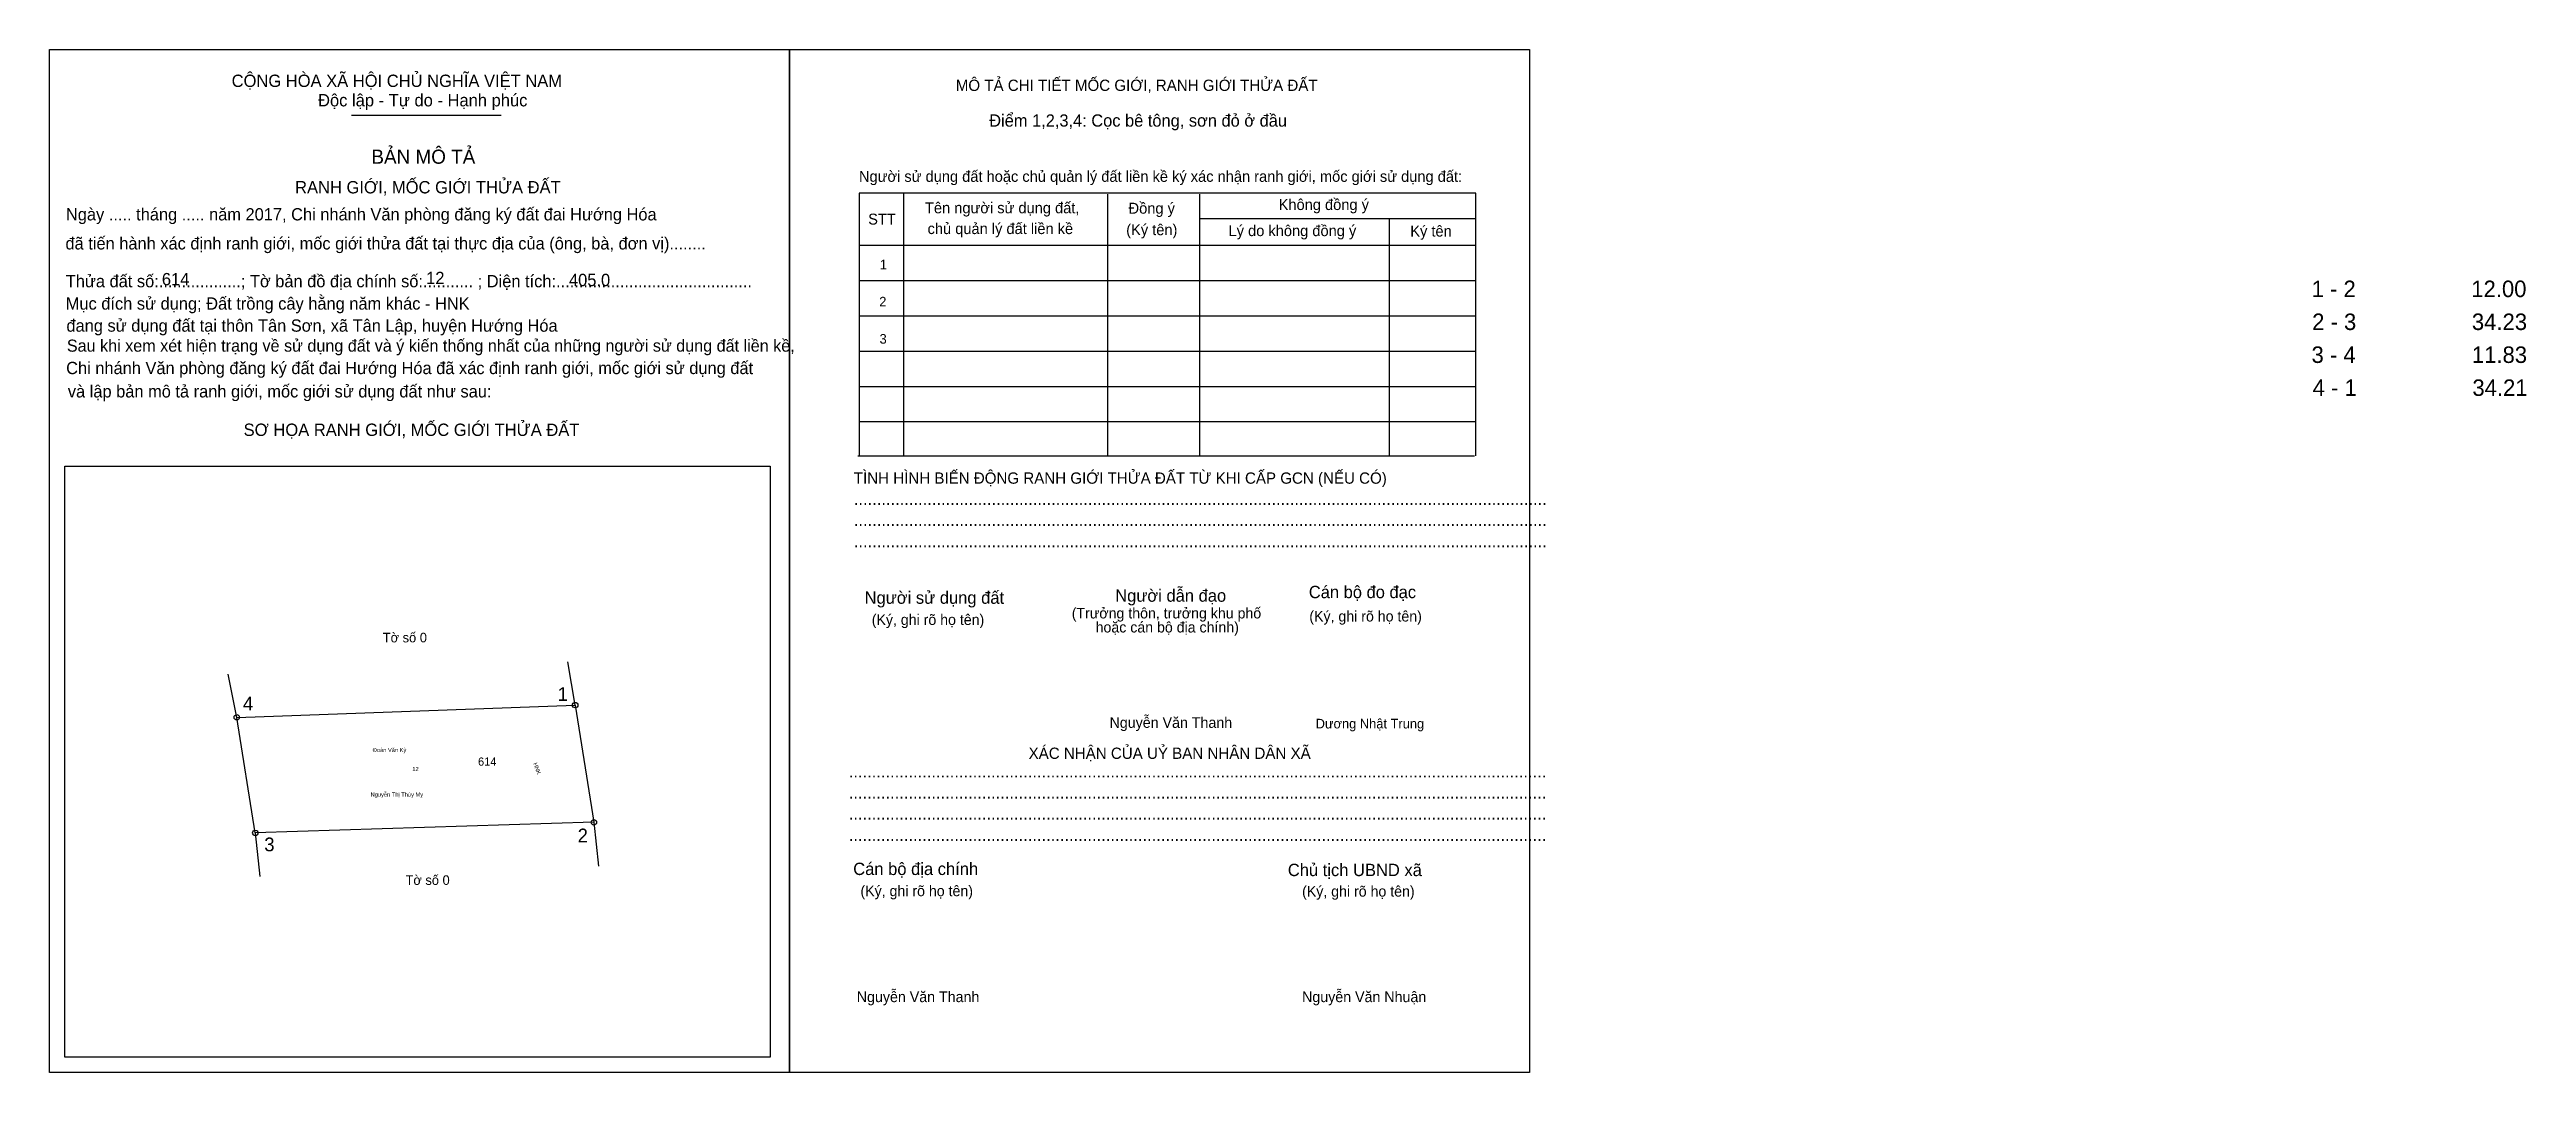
# Model space of a CAD drawing. Extents: x 548057 to 548307, y 1837689 to 1837792.
import ezdxf

# ---------------------------------------------------------------- set-up
doc = ezdxf.new("R2010")
doc.units = 0
for name, color, linetype in [('Level 1', 7, 'Continuous'), ('Level 10', 7, 'Continuous'), ('Level 11', 7, 'Continuous'), ('Level 13', 7, 'Continuous'), ('Level 15', 7, 'Continuous'), ('Level 18', 7, 'Continuous'), ('Level 19', 7, 'Continuous'), ('Level 2', 7, 'Continuous'), ('Level 21', 7, 'Continuous'), ('Level 27', 7, 'Continuous'), ('Level 36', 7, 'Continuous'), ('Level 52', 7, 'Continuous'), ('Level 6', 7, 'Continuous'), ('Level 60', 7, 'Continuous'), ('Level 9', 7, 'Continuous')]:
    doc.layers.add(name, color=color, linetype=linetype)

msp = doc.modelspace()

# ---------------------------------------------------------------- linework, layer by layer
at = {"layer": 'Level 1'}
for p, q in [((548056.52, 1837792.22), (548056.52, 1837792.22)), ((548056.52, 1837792.22), (548056.52, 1837792.22)), ((548056.52, 1837792.22), (548056.52, 1837792.22)), ((548056.53, 1837792.22), (548056.53, 1837792.22)), ((548087.04, 1837785.59), (548102.16, 1837785.59)), ((548142.79, 1837777.7), (548142.79, 1837751.15)), ((548163.41, 1837777.6), (548163.41, 1837751.15)), ((548172.72, 1837777.6), (548172.72, 1837751.15)), ((548172.72, 1837775.14), (548200.61, 1837775.14)), ((548191.87, 1837775.14), (548191.87, 1837751.15)), ((548138.31, 1837772.43), (548200.61, 1837772.43)), ((548138.31, 1837768.86), (548200.61, 1837768.86)), ((548138.31, 1837765.29), (548200.61, 1837765.29)), ((548138.31, 1837761.73), (548200.61, 1837761.73)), ((548138.31, 1837758.16), (548200.61, 1837758.16)), ((548138.31, 1837754.6), (548200.61, 1837754.6)), ((548138.2, 1837751.15), (548200.5, 1837751.15)), ((548058.05, 1837750.09), (548058.05, 1837750.09)), ((548058.05, 1837750.09), (548058.05, 1837750.09)), ((548058.06, 1837750.09), (548058.06, 1837750.09)), ((548129.33, 1837690.34), (548129.33, 1837690.34)), ((548129.33, 1837690.34), (548129.33, 1837690.34)), ((548129.33, 1837690.34), (548129.33, 1837690.34)), ((548206.06, 1837688.8), (548206.06, 1837688.8)), ((548206.07, 1837688.8), (548206.07, 1837688.8)), ((548206.07, 1837688.8), (548206.07, 1837688.8))]:
    msp.add_line(p, q, dxfattribs=at)
msp.add_lwpolyline([(548200.61, 1837751.15), (548200.61, 1837777.7), (548138.31, 1837777.7), (548138.31, 1837751.15)], dxfattribs=at)
msp.add_lwpolyline([(548058.06, 1837750.09), (548129.33, 1837750.09), (548129.33, 1837690.34), (548058.06, 1837690.34)], close=True, dxfattribs=at)
at = {"layer": 'Level 10'}
msp.add_lwpolyline([(548075.44, 1837724.7), (548109.63, 1837725.94), (548111.52, 1837714.09), (548077.31, 1837713.02)], close=True, dxfattribs=at)
at = {"layer": 'Level 11'}
for centre in [(548109.63, 1837725.94), (548075.44, 1837724.7), (548075.44, 1837724.7), (548111.52, 1837714.09), (548077.31, 1837713.02)]:
    msp.add_circle(centre, 0.278, dxfattribs=at)
at = {"layer": 'Level 2'}
for points in [[(548056.52, 1837792.22), (548131.29, 1837792.22), (548131.29, 1837688.8), (548056.52, 1837688.8)], [(548131.29, 1837792.22), (548206.06, 1837792.22), (548206.06, 1837688.8), (548131.29, 1837688.8)], [(548131.29, 1837792.22), (548206.06, 1837792.22), (548206.06, 1837688.8), (548131.29, 1837688.8)]]:
    msp.add_lwpolyline(points, close=True, dxfattribs=at)
at = {"layer": 'Level 27'}
for p, q in [((548075.44, 1837724.7), (548074.57, 1837729.06)), ((548109.63, 1837725.94), (548108.87, 1837730.31)), ((548111.52, 1837714.09), (548111.98, 1837709.67)), ((548077.31, 1837713.02), (548077.77, 1837708.6))]:
    msp.add_line(p, q, dxfattribs=at)

# ---------------------------------------------------------------- texts
at = {"layer": 'Level 1'}
for s, height, p in [('CỘNG HÒA XÃ HỘI CHỦ NGHĨA VIỆT NAM', 1.248, (548074.92, 1837788.43)), ('MÔ TẢ CHI TIẾT MỐC GIỚI, RANH GIỚI THỬA ĐẤT', 1.1411, (548148.08, 1837788.03)), ('Độc lập - Tự do - Hạnh phúc', 1.248, (548083.65, 1837786.47)), ('Điểm 1,2,3,4: Cọc bê tông, sơn đỏ ở đầu', 1.2391, (548151.46, 1837784.42)), ('BẢN MÔ TẢ', 1.427, (548089.04, 1837780.67)), ('RANH GIỚI, MỐC GIỚI THỬA ĐẤT', 1.2488, (548081.33, 1837777.67)), ('Người sử dụng đất hoặc chủ quản lý đất liền kề ký xác nhận ranh giới, mốc giới sử dụng đất:', 1.1055, (548138.3, 1837778.84)), ('Ngày ..... tháng ..... năm 2017, Chi nhánh Văn phòng đăng ký đất đai Hướng Hóa', 1.2391, (548058.18, 1837774.94)), ('Tên người sử dụng đất,', 1.1055, (548144.97, 1837775.66)), ('Đồng ý', 1.105, (548165.54, 1837775.62)), ('Không đồng ý', 1.1055, (548180.7, 1837775.99)), ('STT', 1.105, (548139.23, 1837774.52)), ('chủ quản lý đất liền kề', 1.1055, (548145.23, 1837773.56)), ('(Ký tên)', 1.105, (548165.3, 1837773.45)), ('Lý do không đồng ý', 1.1055, (548175.64, 1837773.35)), ('Ký tên', 1.105, (548194, 1837773.31)), (' đã tiến hành xác định ranh giới, mốc giới thửa đất tại thực địa của (ông, bà, đơn vị)........', 1.2391, (548057.67, 1837772)), ('Thửa đất số:..................; Tờ bản đồ địa chính số:........... ; Diện tích:...........................................', 1.23912, (548058.16, 1837768.18)), ('Mục đích sử dụng; Đất trồng cây hằng năm khác - HNK', 1.2391, (548058.16, 1837765.92)), ('đang sử dụng đất tại thôn Tân Sơn, xã Tân Lập, huyện Hướng Hóa', 1.2391, (548058.23, 1837763.69)), ('Sau khi xem xét hiện trạng về sử dụng đất và ý kiến thống nhất của những người sử dụng đất liền kề,', 1.2198, (548058.27, 1837761.67)), ('Chi nhánh Văn phòng đăng ký đất đai Hướng Hóa đã xác định ranh giới, mốc giới sử dụng đất', 1.2391, (548058.2, 1837759.4)), (' và lập bản mô tả ranh giới, mốc giới sử dụng đất như sau:', 1.2391, (548057.91, 1837757.04)), ('SƠ HỌA RANH GIỚI, MỐC GIỚI THỬA ĐẤT', 1.2488, (548076.13, 1837753.15)), ('TÌNH HÌNH BIẾN ĐỘNG RANH GIỚI THỬA ĐẤT TỪ KHI CẤP GCN (NẾU CÓ)', 1.1411, (548137.78, 1837748.32)), ('.......................................................................................................................................................', 1.24801, (548137.78, 1837746.18)), ('.......................................................................................................................................................', 1.24801, (548137.78, 1837744.04)), ('.......................................................................................................................................................', 1.24801, (548137.78, 1837741.9)), ('Người sử dụng đất', 1.2482, (548138.87, 1837736.18)), ('Người dẫn đạo', 1.2475, (548164.19, 1837736.39)), ('Cán bộ đo đạc', 1.2454, (548183.75, 1837736.75)), ('(Ký, ghi rõ họ tên)', 1.0698, (548139.59, 1837734.04)), ('(Trưởng thôn, trưởng khu phố', 1.0697, (548159.8, 1837734.7)), ('hoặc cán bộ địa chính)', 1.0697, (548162.21, 1837733.28)), ('(Ký, ghi rõ họ tên)', 1.0698, (548183.8, 1837734.39)), ('Nguyễn Văn Thanh', 1.0746, (548163.62, 1837723.64)), ('Dương Nhật Trung', 0.9714, (548184.44, 1837723.58)), ('XÁC NHẬN CỦA UỶ BAN NHÂN DÂN XÃ', 1.1416, (548155.44, 1837720.5)), ('........................................................................................................................................................', 1.24801, (548137.27, 1837718.62)), ('........................................................................................................................................................', 1.24801, (548137.27, 1837716.48)), ('........................................................................................................................................................', 1.24801, (548137.27, 1837714.35)), ('........................................................................................................................................................', 1.24801, (548137.27, 1837712.21)), ('Cán bộ địa chính', 1.2482, (548137.72, 1837708.76)), ('Chủ tịch UBND xã', 1.2482, (548181.63, 1837708.65)), ('(Ký, ghi rõ họ tên)', 1.0698, (548138.45, 1837706.62)), ('(Ký, ghi rõ họ tên)', 1.0698, (548183.07, 1837706.58)), ('Nguyễn Văn Thanh', 1.0746, (548138.08, 1837695.91)), ('Nguyễn Văn Nhuận', 1.0746, (548183.07, 1837695.91))]:
    msp.add_text(s, height=height, dxfattribs=at).set_placement(p)
at = {"layer": 'Level 13'}
msp.add_text('Đoàn Văn Kỳ', height=0.4163, dxfattribs=at).set_placement((548089.18, 1837721.19))
at = {"layer": 'Level 15'}
msp.add_text('Nguyễn Thị Thùy Mỵ', height=0.4163, dxfattribs=at).set_placement((548088.96, 1837716.69))
at = {"layer": 'Level 18'}
msp.add_text('12', height=0.416, dxfattribs=at).set_placement((548093.18, 1837719.27))
at = {"layer": 'Level 19'}
msp.add_text('HNK', height=0.416, rotation=290, dxfattribs=at).set_placement((548105.38, 1837720.03))
at = {"layer": 'Level 21'}
msp.add_text('614', height=0.833, dxfattribs=at).set_placement((548099.81, 1837719.81))
at = {"layer": 'Level 36'}
for p in [(548090.19, 1837732.28), (548092.49, 1837707.76)]:
    msp.add_text('Tờ số 0', height=0.971, dxfattribs=at).set_placement(p)
at = {"layer": 'Level 52'}
for s, p in [('1 - 2', (548285.07, 1837767.19)), ('12.00', (548301.2, 1837767.19)), ('2 - 3', (548285.12, 1837763.86)), ('34.23', (548301.26, 1837763.86)), ('3 - 4', (548285.06, 1837760.53)), ('11.83', (548301.26, 1837760.53)), ('4 - 1', (548285.17, 1837757.2)), ('34.21', (548301.31, 1837757.2))]:
    msp.add_text(s, height=1.665, dxfattribs=at).set_placement(p)
at = {"layer": 'Level 6'}
for s, p in [('614', (548067.87, 1837768.38)), ('12', (548094.57, 1837768.5)), ('405.0', (548109, 1837768.3))]:
    msp.add_text(s, height=1.244, dxfattribs=at).set_placement(p)
at = {"layer": 'Level 60'}
for s, p in [('1', (548140.41, 1837770)), ('2', (548140.35, 1837766.24)), ('3', (548140.38, 1837762.48))]:
    msp.add_text(s, height=0.971, dxfattribs=at).set_placement(p)
at = {"layer": 'Level 9'}
for s, p in [('4', (548076.06, 1837725.4)), ('1', (548107.86, 1837726.36)), ('3', (548078.22, 1837711.16)), ('2', (548109.88, 1837712.06))]:
    msp.add_text(s, height=1.39, dxfattribs=at).set_placement(p)

doc.saveas('drawing.dxf')
